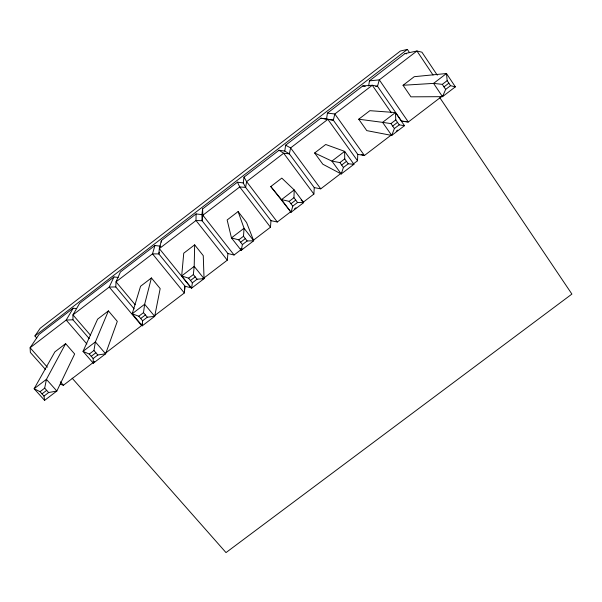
<?xml version="1.0" encoding="UTF-8"?>
<svg xmlns="http://www.w3.org/2000/svg" width="602" height="602" viewBox="0 0 602 602"><rect width="100%" height="100%" fill="white"/><g stroke="black" fill="none" stroke-linecap="round" stroke-linejoin="round"><path stroke-width="0.9" d="M242.245 248.754L234.073 254.992L227.91 253.547L202.114 220.753L201.903 214.673L196.094 213.906L195.996 220.498L227.285 260.177L202.904 278.786M194.657 244.848L194.198 266.377L193.347 274.565L197.08 279.2L204.055 278.666L203.258 255.654L194.657 244.848L183.745 253.201L181.684 275.942L191.594 288.177L204.055 278.666L194.198 266.377L181.684 275.942L188.622 278.177L192.362 282.805L191.594 288.177M301.09 200.082L303.671 202.633L297.538 202.498L293.957 197.704L294.197 189.931L281.804 178.117L270.78 186.56L291.059 212.265L303.671 202.633L294.197 189.931L281.533 199.616L270.78 186.56M353.111 164.128L357.528 160.764L357.761 154.383L333.305 120.152L320.821 118.18L285.604 145.21L284.791 151.079L289.351 153.856L314.252 187.606L313.89 194.07L303.431 202.054M134.163 308.894L115.795 286.943L116.028 281.834L120.408 271.999L154.932 245.503L160.764 246.233M142.298 325.802L142.614 320.791L138.799 316.238L132.207 313.77L140.567 286.266L151.426 277.951L160.17 288.599L154.691 316.343L142.298 325.802L132.207 313.77L144.646 304.258L151.426 277.951M184.776 286.401L184.325 292.971L154.18 315.975M240.672 248.566L241.176 250.334L242.41 244.585L238.746 239.882L231.461 237.895L244.051 228.271L253.713 240.762L247.159 240.966L243.494 236.247L244.051 228.271L238.114 211.565L227.142 219.971L231.461 237.895L241.176 250.334L253.713 240.762L246.572 222.529L238.114 211.565M253.389 240.251L270.479 227.21L270.968 220.663L245.616 187.395L243.246 182.955L243.991 177.146L279.035 150.244L284.791 151.079M227.285 260.177L227.91 253.547M161.216 242.162L161.396 240.537L196.094 213.906M161.396 240.537L159.334 248.618L158.845 253.931L185.077 286.259L184.325 292.971L152.502 253.863L154.932 245.503M201.903 214.673L202.596 208.917L237.459 182.158L243.246 182.955M105.741 352.953L141.583 325.592L141.801 323.899M138.799 316.238L143.494 312.649L144.646 304.258L154.691 316.343L147.302 317.209L142.614 320.791M326.547 119.045L327.42 113.116L362.81 85.951L372.284 85.258L377.499 86.259L401.496 120.979L408.322 121.988L443.26 95.319M368.65 85.996L369.44 80.856L405.018 53.555L416.945 50.997L421.927 52.193L437.278 75.16M93.302 363.202L93.159 358.544L97.817 354.984L105.621 353.795L95.387 341.913L83.023 351.365L89.277 354.074L93.942 350.507L95.387 341.913L108.413 310.888L117.3 321.378L105.621 353.795L93.302 363.202L83.023 351.365L97.614 319.158L108.413 310.888M44.593 400.375L43.999 396.078L48.634 392.542L56.844 391.029L46.422 379.35L34.126 388.741L40.048 391.684L44.691 388.139L46.422 379.35L65.626 343.652L74.656 353.991L56.844 391.029L44.593 400.375L34.126 388.741L54.88 351.877L65.626 343.652M159.267 252.223L158.845 253.931L152.502 253.863L116.028 281.834L135.149 304.725M292.76 206.14L291.059 212.265L281.533 199.616L289.171 201.354L292.76 206.14L297.538 202.498M353.931 164.278L348.227 163.789L343.426 167.461L341.236 173.963L322.83 164.218L314.635 152.976L325.727 144.488L344.653 151.365L353.931 164.278L341.236 173.963L331.913 161.103L314.635 152.976M404.491 125.683L399.224 124.855L394.393 128.542L391.721 135.427L366.776 130.619L358.732 119.211L369.876 110.678L395.416 112.559L404.491 125.683L391.721 135.427L382.601 122.356L358.732 119.211M455.36 86.861L450.529 85.68L445.668 89.389L442.515 96.666L410.948 96.839L403.054 85.273L414.259 76.687L446.488 73.519L455.36 86.861L442.515 96.666L433.591 83.377L403.054 85.273M118.158 277.439L113.974 276.935L109.233 287.056L72.955 314.884L72.97 319.79L89.224 338.625M76.574 308.6L73.211 308.216L66.19 320.068L30.1 347.76L30.363 352.456L45.647 369.643M36.775 338.083L34.916 335.976L40.206 328.248L400.398 51.019L407.351 49.409L409.45 52.524M34.916 335.976L407.351 49.409M73.211 308.216L39.032 334.456L30.1 347.76L47.37 367.205M113.974 276.935L79.622 303.303L72.955 314.884L90.563 335.329M188.622 278.177L193.347 274.565M238.746 239.882L243.494 236.247M289.171 201.354L293.957 197.704M339.904 162.593L344.713 158.92L344.653 151.365L331.913 161.103L339.904 162.593L343.426 167.461M390.946 123.598L395.792 119.903L395.416 112.559L382.601 122.356L390.946 123.598L394.393 128.542M442.304 84.363L447.173 80.645L446.488 73.519L433.591 83.377L442.304 84.363L445.668 89.389M42.027 393.881L46.663 390.344M91.218 356.309L95.884 352.749M140.71 318.511L145.398 314.929M190.495 280.487L195.214 276.882M240.582 242.237L245.33 238.61M290.969 203.747L295.748 200.097M341.665 165.031L346.474 161.359M392.67 126.074L397.508 122.379M443.99 86.876L448.851 83.166M192.362 282.805L197.08 279.2M242.41 244.585L247.159 240.966M60.245 384.196L63.406 385.265L94.604 361.456M270.968 220.663L277.296 222.003L290.736 211.738M294.476 208.894L295.966 207.75M314.252 187.606L320.746 188.84L341.342 173.113M391.044 135.179L364.421 155.504L357.761 154.383M396.221 131.228L397.696 130.1M369.44 80.856L379.305 79.87L416.945 50.997L433.034 75.017M375.701 86.379L377.499 86.259L379.305 79.87L408.322 121.988L401.376 121.198M72.97 319.79L66.19 320.068L86.884 343.983M115.795 286.943L109.233 287.056L141.583 325.592M327.42 113.116L334.847 113.981L372.284 85.258L391.338 112.762M362.81 85.951L365.256 86.334M405.018 53.555L406.636 53.819M320.821 118.18L333.305 120.152L334.847 113.981L364.421 155.504L361.177 154.383M185.077 286.259L191.075 287.816L159.334 248.618L195.996 220.498L202.114 220.753L202.866 215.223L202.596 208.917M285.604 145.21L290.623 147.904L320.746 188.84M279.035 150.244L283.677 153.232L313.89 194.07M40.048 391.684L43.999 396.078M44.691 388.139L48.634 392.542M60.32 381.796L63.406 385.265M72.142 378.176L226.006 552.591L571.9 294.077L439.844 97.72M89.277 354.074L93.159 358.544M93.942 350.507L97.817 354.984M143.494 312.649L147.302 317.209M234.073 254.992L202.866 215.223L239.724 186.951L245.616 187.395L246.624 181.653L243.991 177.146M270.479 227.21L239.724 186.951L237.459 182.158M277.296 222.003L246.624 181.653L283.677 153.232L289.351 153.856L290.623 147.904L327.864 119.331L357.528 160.764M344.713 158.92L348.227 163.789M395.792 119.903L399.224 124.855M447.173 80.645L450.529 85.68"/></g></svg>
